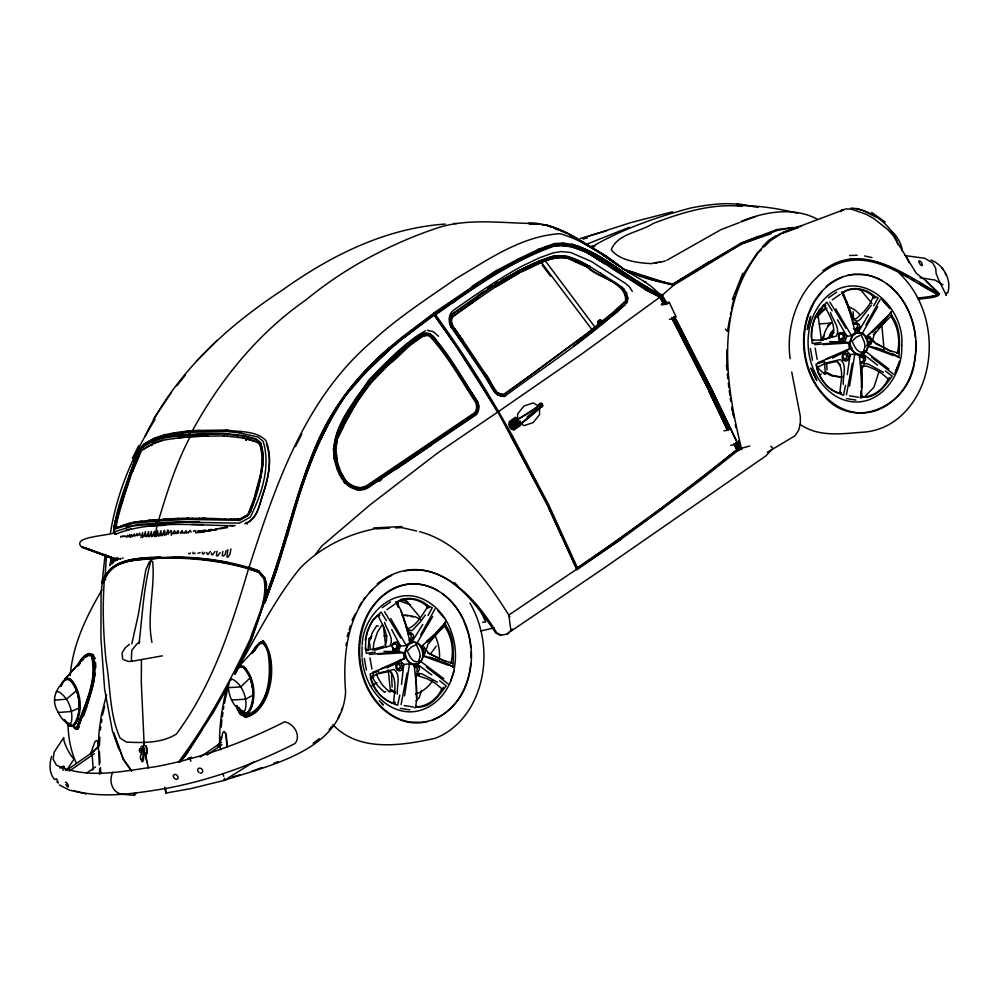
<?xml version="1.0" encoding="UTF-8"?>
<svg xmlns="http://www.w3.org/2000/svg" width="999" height="999" viewBox="0 0 999 999"><rect width="100%" height="100%" fill="white"/><g stroke="black" fill="none" stroke-linecap="round" stroke-linejoin="round"><path stroke-width="1.5" d="M861.975 387.25L862.112 368.706L863.998 364.223L866.033 363.561L868.593 364.21L883.416 372.377M861.413 387.987L861.45 376.286L859.39 354.995L853.895 354.108L850.112 354.657L846.403 350.449L832.666 358.129M867.944 343.931L870.266 342.395L870.266 339.21L867.956 337.55L866.233 337.65M137.35 535.776L136.975 533.454L135.839 535.589M140.135 535.302L139.623 533.066L138.362 535.277M416.433 697.727L416.496 686.026L414.11 664.747L408.491 663.885L403.733 664.497L400.025 660.289L396.678 663.661L395.829 667.832L398.489 670.816L400.462 670.741L401.91 669.58L403.733 664.497L401.511 684.427M423.763 652.235L423.788 649.05L421.441 647.402M56.294 692.157L57.905 691.445C68.157 696.34 74.151 712.324 71.041 722.976L69.53 723.638C62.525 722.102 59.141 714.31 56.206 708.466C52.11 699.025 55.869 689.347 62.962 682.442M141.471 660.052L141.284 682.342L144.181 745.104M861.138 390.534L860.439 398.039L862.924 397.177C876.548 398.389 885.326 385.776 892.144 376.061L885.376 371.004M726.91 369.767L726.897 349.85M362.013 646.528L362.038 657.13M132.055 536.875L131.693 534.54L130.482 537.037M134.703 536.251L134.341 533.916L133.192 536.051M262.188 642.807L262.225 641.683L263.574 641.233L262.075 642.282L263.274 643.194L259.603 643.893L252.784 652.759M228.346 687.674L229.171 681.48L232.055 679.058C242.432 683.791 248.601 700.112 244.867 710.639L243.269 711.288C233.841 708.316 229.108 696.902 228.346 687.674L240.659 686.925L250.474 677.559L245.804 669.068M247.914 514.41C256.381 492.832 266.283 468.081 260.015 444.642L256.056 441.446L244.118 438.299M255.195 494.043L261.189 471.978L262.487 459.228M238.798 665.284L251.498 639.547L264.036 602.971L266.308 585.239L264.71 578.858L259.365 572.252C227.859 561.388 194.243 557.554 160.951 557.991C141.359 560.302 113.936 557.629 104.408 578.995C102.323 606.393 103.222 633.903 106.131 661.201C110.564 686.825 109.303 713.885 120.042 738.036L126.486 742.095C143.282 742.944 161.701 743.231 176.398 734.028C212.725 684.977 231.468 626.56 248.551 568.743L249.001 567.469C275.499 485.352 304.508 398.626 372.59 340.934C398.176 317.345 427.634 298.476 456.093 278.584C488.474 259.49 521.378 236.001 560.139 233.679C582.355 240.185 601.86 253.271 620.279 266.92C635.826 277.922 656.243 284.553 664.735 302.884M98.164 748.626L99.101 731.33L101.423 714.847L106.556 694.717M99.4 745.766L99.863 737.2M220.554 739.997L220.704 737.137M221.241 727.135L221.903 719.867M397.365 694.13C396.566 686.35 401.186 675.137 394.13 669.417L378.696 673.014M252.772 701.286L253.122 695.092M251.848 682.979C253.721 692.744 254.757 704.657 248.102 712.874L245.729 713.91M478.296 409.94L478.646 405.644L477.36 401.823L445.741 353.309L434.79 338.261A9.89 8.379 51.2 0 0 423.139 334.315C385.602 360.252 353.971 395.517 336.413 437.999C330.632 456.593 342.02 498.114 368.344 486.838L423.139 449.637M94.343 673.276L94.768 666.495M95.779 667.807L95.604 662.674M160.789 556.805C139.635 558.279 110.04 557.529 102.21 582.08L105.145 554.233M396.216 665.409L397.477 669.068L399.6 668.843L400.337 666.358L398.976 664.098L396.865 664.323L396.216 665.409L397.877 663.848M843.318 384.328C842.519 376.573 847.602 365.284 840.496 359.578L824.637 363.211M114.123 532.242L114.398 528.608M842.731 355.557L843.968 359.215L846.116 359.003L846.89 356.506L845.541 354.245L843.406 354.47L842.731 355.557L844.417 353.996M78.871 714.048L79.346 707.879M823.551 339.548C823.626 333.254 826.398 326.998 831.38 323.064L819.192 323.926M70.23 675.549C72.64 644.917 86.413 616.008 102.01 589.922M270.13 675.199L270.392 672.19M99.538 774.287L99.588 768.955M405.569 651.111C402.073 661.113 417.507 670.304 422.177 659.065A11.126 8.966 85.9 0 0 418.768 643.793C412.649 639.173 405.494 645.579 405.219 652.047C405.257 657.467 408.204 663.174 413.361 664.51C431.306 665.147 420.591 631.73 407.48 645.704L405.569 651.111L405.756 649.924M850.474 341.383C847.002 351.536 862.424 360.327 867.07 349.338A11.126 8.966 85.9 0 0 863.66 334.066C857.617 329.458 850.299 335.814 850.112 342.307C850.211 347.727 853.059 353.434 858.253 354.782C876.198 355.419 865.484 321.99 852.372 335.976L850.474 341.383L850.649 340.184M846.415 394.855L852.259 363.411M368.019 650.474L368.756 643.306L372.327 632.667L376.698 625.699L378.296 626.036M373.089 650.124L373.838 642.944L377.397 632.305L381.768 625.337L383.104 625.312M439.11 660.289L439.572 655.868A39.498 31.806 85.9 0 0 435.139 635.801M270.142 675.174L270.467 672.102M263.024 462.849C260.414 480.706 256.78 499.488 248.139 515.397L238.674 520.704M400.025 660.289L404.22 659.04L403.484 652.734L394.268 650.199L392.058 646.715L392.295 644.492L395.329 641.982L397.04 642.369L400.437 646.041L405.244 645.716L410.152 642.307M106.531 555.369L104.932 578.696L103.172 579.944L102.173 583.354L101.061 593.156L100.924 638.373L104.658 689.485L112.425 730.993L118.731 748.938M139.048 643.456C142.457 615.159 143.544 586.301 151.423 558.778C184.103 555.681 217.582 559.752 249.3 568.419M626.448 292.682L627.822 297.977L626.61 302.972M409.478 664.023L404.57 695.878M129.82 537.125L129.783 534.577L128.746 536.638M346.066 645.791L346.428 642.719M627.759 297.739L627.247 302.148C589.847 337.662 545.766 365.834 504.408 396.553L497.789 395.154L494.755 392.432L483.279 373.888L451.136 326.661L449.675 323.064L450.025 317.07L452.31 313.911L484.14 291.346M262.3 462.837L262.587 460.414M362.2 645.017C362.787 615.709 392.757 585.489 422.652 598.975C451.073 611.975 461.563 648.813 452.048 677.097M401.074 704.62L407.068 673.164M392.932 702.946L393.643 702.197C394.318 692.432 397.602 678.895 389.885 671.253L377.185 674.038L370.492 677.522C373.052 691.32 384.94 701.186 397.664 705.219L399.787 695.104M416.858 671.428L417.257 668.356L415.172 666.171M854.769 354.27L849.55 386.138M829.719 341.583L848.376 342.332L849.612 349.275C845.753 350.237 841.508 353.596 842.12 357.992L844.779 360.976L846.715 360.901L848.163 359.752L850.112 354.657L847.264 374.637M100.387 729.994L100.812 727.01M101.436 722.527L101.861 719.542M222.315 716.882L222.952 712.412M223.364 709.427L223.788 706.443M839.26 393.107L839.972 392.37C840.471 382.679 844.754 369.006 837.025 361.363L823.601 364.198L816.807 367.694C819.267 378.721 828.096 390.159 839.26 393.107L843.543 395.417L845.491 385.314M851.473 350.287L851.86 347.49M860.863 362.512L863.336 361.576L863.773 358.504L861.725 356.318L859.964 356.581M145.692 536.5L145.479 531.605L143.794 536.276M165.984 535.052L167.77 530.019L168.456 530.556L168.094 534.54M269.33 681.168L269.767 678.196M116.796 557.567L116.708 560.277L117.732 558.166M111.576 562.687L112.275 558.191M111.726 562.799L112.425 558.291M154.583 536.376L154.445 531.281L152.647 536.401M155.207 536.525L156.855 526.011L156.593 521.416L159.852 519.73L163.012 519.405M155.956 536.288L157.817 531.031L158.017 536.013M571.578 243.943C604.807 254.695 630.332 280.569 661.937 294.842L661.725 296.166L665.484 302.759M112.675 557.479L111.751 563.923L113.436 557.829M226.186 550.486L225.037 554.645L223.439 555.968L222.253 555.706L222.802 551.348M93.681 683.079L94.168 680.082M115.21 558.204L114.935 561.063L115.809 559.028M337.475 469.667C324.076 436.938 351.673 406.905 368.619 381.531C380.544 368.169 394.031 356.443 407.255 344.405C414.048 339.872 421.141 330.007 430.269 333.878C449.3 353.634 462.412 378.708 477.547 401.561C479.508 405.719 479.145 410.614 476.585 414.435L368.294 487.624C360.539 492.857 349.85 488.636 344.28 482.18M335.676 448.539L337.437 438.324M335.789 448.663L337.462 438.711L344.942 423.401L357.342 401.248L370.617 383.316L386.438 366.833L410.989 344.505L423.501 335.876L426.098 335.302L429.607 336.114C447.802 355.794 460.926 380.007 475.611 402.422C477.16 405.706 476.873 409.553 474.85 412.562L367.033 485.427C360.302 490.047 351.086 486.251 346.166 480.806M406.905 629.008C416.396 626.123 421.803 615.459 427.16 607.717L427.11 606.568C419.917 599.125 406.268 596.403 397.29 601.922L398.326 607.03M140.896 537.574L142.632 532.567L142.657 537.649M149.588 536.663L151.448 531.431L151.548 536.625M156.256 536.488L157.255 530.631M159.091 536.088L161.001 530.744L161.126 535.839M171.241 535.414L171.653 531.093L170.979 530.556L169.48 532.929M117.045 515.434L119.68 506.006L114.947 523.214L114.573 529.183L133.554 523.226L158.829 520.941M116.221 523.776L125.112 492.207L133.129 469.63M93.344 678.796L93.844 676.036M146.791 536.738L148.626 531.48L148.551 536.65M162.238 535.676L164.311 530.369L165.022 532.305L164.473 535.476M112.075 557.867L110.102 565.634L111.089 557.467M227.909 549.625L226.898 556.855L227.922 557.255L230.007 554.12L230.919 548.938M729.907 317.832L727.434 331.306L725.361 329.096M730.456 314.835L731.006 311.838M731.555 308.841L734.352 296.99M217.882 746.203L221.79 738.161L222.677 732.729L224.176 731.418L226.373 735.202L227.098 746.728L225.537 732.592M102.21 582.08L102.959 578.221L105.332 578.458M93.332 678.483L93.831 675.886M94.668 677.272L95.429 673.338M110.414 533.229C116.833 492.382 133.167 454.158 155.132 419.318M251.785 705.756L252.772 700.811M861.038 397.127L861.937 388.261L860.988 364.772M807.554 328.883L810.813 316.109M383.966 651.373L398.464 651.598L400.437 646.041L391.695 629.57M855.556 332.542L850.636 335.951L846.815 336.201L843.293 332.542L839.759 332.929L838.348 336.875L840.521 340.372L844.854 341.758L846.815 336.201L837.449 319.78M131.818 643.831L138.212 615.172L145.792 569.954L149.375 561.775L151.136 560.614L152.647 561.538C155.295 588.086 146.503 615.546 151.96 642.394M807.192 329.608L808.503 323.339M365.259 640.184L365.859 637.312M227.16 685.863C222.74 704.545 219.181 723.626 219.655 742.894M224.413 703.546L228.184 686.201L213.099 712.724M186.726 533.029L185.939 530.681L184.303 533.154M116.808 520.766L116.209 527.847L117.333 527.547M113.062 560.214L112.437 563.473L113.836 558.478M113.986 558.678L113.636 561.888L114.473 559.865M214.972 551.498L212.637 554.845L211.576 554.52L211.463 552.959M133.978 462.225C137.575 442.107 160.002 436.875 177.285 435.364L202.422 433.578L223.451 433.329L244.056 435.639L256.019 438.936L260.589 442.657C267.894 465.771 256.855 489.398 250.662 511.451M114.947 523.214L115.647 520.192M143.993 745.117L144.618 742.444M415.696 706.892L416.833 698.014L415.796 674.525M257.43 489.91L260.814 475.786M664.56 303.047L660.863 296.241L647.764 289.498M51.623 756.33C49.288 764.135 48.988 772.826 54.508 779.457M217.02 551.148L216.408 555.744L217.607 555.981L220.23 552.597M862.512 366.271L866.77 366.071L873.988 369.031L881.468 373.226L888.111 378.821C884.24 388.599 873.963 396.291 863.411 397.065L861.787 395.766L861.638 392.907M102.485 715.072L104.695 706.368M417.295 675.536L427.322 678.883L435.052 683.066L441.783 688.648C437.887 698.426 427.634 706.118 417.082 706.905L416.009 706.53C429.795 709.465 439.11 695.267 446.253 685.863L439.672 680.794M91.421 687.399L92.595 682.929M90.884 693.618L93.282 684.577M255.357 496.353L252.647 505.794M87.45 701.535L88.761 696.703M88.824 700.599L90.122 695.766M144.605 753.933L145.417 754.07C148.439 753.258 147.028 747.464 145.429 745.966M451.873 318.157L451.486 320.167M401.91 669.58L403.733 664.497M140.684 747.202L141.92 746.128C147.565 747.789 142.42 755.456 142.382 759.028M142.782 746.753L142.969 746.091M118.169 510.776L113.961 526.273L113.549 532.092L133.079 525.924L158.004 523.701M117.782 793.868L134.041 795.329L134.703 792.931M135.939 792.507L135.315 794.692L134.041 795.329M366.171 635.888L367.719 630.469M855.469 331.843L857.904 332.704L859.764 327.035L859.502 324.875L856.455 322.277L853.433 323.926M301.124 486.176L281.681 550.711M301.411 486.288L281.968 550.811M312.188 457.904C293.519 505.144 283.479 555.294 264.523 602.472L276.561 568.893M287.525 535.551C298.988 494.717 311.139 453.583 332.417 416.595M347.153 636.575L348.389 632.454M349.2 629.72L350.424 625.599M122.652 496.828L121.828 499.55L131.831 469.055L141.134 448.239L149.725 443.019L162.088 438.349L177.273 436.026L202.647 434.215L223.601 433.966L244.231 436.288L256.094 439.56L260.527 443.169L262.287 449.25L263.299 459.702M87.225 702.06L89.835 693.368M454.145 670.978L450.474 681.318M89.348 655.569L88.337 654.645L88.636 653.646L89.535 653.87L89.036 653.483L88.474 655.169L89.173 655.731M899.362 361.226L895.691 371.566M117.083 519.58L118.057 516.396M123.913 492.994L126.161 485.689M422.764 624.487L411.513 642.544L413.524 636.863L413.249 634.702L410.152 632.105L408.404 632.404M808.878 322.14L810.351 317.307M281.243 552.097L251.411 639.597L235.839 671.028M281.531 552.197L264.223 602.409L266.658 584.465L264.86 577.622L258.853 570.941C231.643 561.013 202.46 557.38 173.601 556.818C152.61 559.065 125 554.358 108.879 570.779M287.462 535.476L277.01 569.043L264.922 602.609L263.936 602.31M829.058 337.625L830.019 334.578A12.9 10.39 85.9 0 1 833.678 329.92M421.478 690.534L419.193 697.689L416.046 700.886M879.008 371.528L873.975 387.25L864.547 396.84M127.872 480.244L131.256 470.117M860.114 333.191L857.904 332.704L859.764 327.035M127.048 482.754L127.472 481.493M646.39 289.061L660.789 296.478L662.599 295.529L661.775 294.905L660.801 296.478C626.66 281.905 599.899 249.85 562.175 244.743M661.937 294.842L660.801 296.478M126.773 537.275L127.797 535.214L127.997 536.088M87.812 703.82L88.486 701.798M83.754 712.599L81.681 717.819L86.788 703.508M84.765 712.974L87.388 705.132M118.619 509.415L122.278 498.513M121.628 503.546L129.595 479.295M73.751 726.96L75.362 728.983L77.56 729.382C85.452 706.168 100.262 678.483 92.57 654.333L89.036 653.483M79.296 726.797L77.56 729.382M411.513 642.544L413.524 636.863M131.706 468.831L133.441 463.948M250.349 510.102L251.498 506.905M90.634 753.721L98.164 746.952L90.634 753.721L94.905 741.845L96.441 740.509L97.852 741.608L98.302 744.53L99.288 764.922M264.922 602.609L263.474 602.06C284.191 550.274 294.518 494.955 316.808 443.768C334.852 401.273 365.634 365.884 401.685 337.575M264.847 602.572L276.948 568.993M540.721 403.846L542.445 404.333L541.246 406.805L539.947 405.045L540.809 403.821M173.077 532.954L174.575 530.581L175.312 532.654M176.386 532.991L178.009 530.531L178.871 532.517M83.641 716.008L84.391 713.985M947.651 293.107C952.122 280.307 943.518 264.66 930.956 260.027M301.573 484.677L311.039 459.428M301.86 484.79L311.326 459.552M302.21 484.665L311.688 459.39M302.622 484.777C313.386 452.897 327.597 422.202 346.466 394.293M517.47 425.012L517.207 425.699L520.504 421.128L514.86 421.366L515.546 421.466M821.166 374.101L820.129 374.662L817.881 372.59M848.163 359.752L850.112 354.657M180.382 533.004L182.018 530.531L182.867 532.517M732.379 299.388L742.756 273.339M735.501 294.118L743.506 274.001L757.23 252.859L769.555 240.509L780.231 233.691L846.128 208.853L851.91 209.253L866.408 214.41L874.15 218.818L888.024 229.782L893.193 235.614L916.308 273.326L926.26 281.069L938.223 292.769L926.26 281.069M135.477 458.728C127.11 481.755 117.095 505.232 113.961 529.57M385.552 691.695L384.39 692.282L378.259 686.388A43.869 35.327 85.9 0 1 372.49 677.085M234.665 673.925L238.599 666.832L255.644 648.326M234.865 673.488L236.488 669.467M235.002 674.25L238.511 667.969L241.146 666.758M235.901 672.727L236.925 670.179M250.25 709.565L251.923 705.631M856.967 327.098L854.894 330.032M451.623 678.508C445.304 698.139 425.724 714.984 404.22 711.363A60.002 48.314 85.9 0 1 390.01 706.293C373.339 696.478 363.886 677.497 362.113 658.653M77.497 665.796C79.695 660.626 83.004 655.456 88.636 653.646M311.563 458.029L317.108 444.48M311.85 458.154L317.382 444.63M312.212 457.979L317.744 444.343L332.043 416.496M102.897 583.391L104.683 579.058L105.844 579.395M79.246 723.963L80.22 721.653M79.296 723.85L80.707 720.504M338.024 718.343L339.685 714.41M341.346 710.476L342.457 707.841M139.286 455.119L132.218 472.09L141.633 450.262L151.623 444.58M368.256 629.208L372.465 620.466L381.019 612.062L386.463 620.616M519.705 425.124L513.561 428.908L511.001 426.511L510.289 422.889L515.996 418.294L518.069 419.28L540.809 404.583L531.93 411.176L512.974 422.215M510.289 422.889L510.639 422.077M136.014 457.392C138.037 446.553 147.228 441.608 156.281 437.55C178.696 429.383 203.272 430.594 226.773 430.045C239.673 432.267 255.906 430.307 265.846 440.459C274.213 461.401 266.558 483.903 259.79 504.133C257.667 512.262 253.371 521.103 244.743 523.776M154.833 519.992L157.692 519.88L156.081 523.176L138.362 524.562L126.199 526.91M342.719 427.759L344.867 422.902M894.879 373.077L897.152 367.919M60.764 685.976L62.712 681.593M61.101 686.313L62.775 682.567L65.235 679.969M76.086 722.177L77.91 718.331M869.192 342.083L867.194 344.418M188.174 532.979L190.135 530.282L191.084 532.205M598.314 320.854L598.201 324.375L598.314 320.854L600.574 319.992L602.385 321.029M427.809 653.134L443.106 660.314L451.011 662.674C454.12 650.674 451.81 636.288 444.48 626.223L434.977 635.152M204.87 552.322L203.284 554.108L202.372 553.721L202.298 552.147M872.939 341.608L889.522 350.474L897.339 352.834C900.474 340.846 898.163 326.436 890.808 316.383L878.571 328.584M151.798 445.679L153.746 441.521M210.314 551.436L208.054 554.445L207.005 554.133L206.93 552.547M476.473 413.761L478.384 409.852M819.317 313.611L823.638 304.707M223.938 435.901L190.322 436.476C176.336 462.787 167.295 491.358 158.729 519.792L156.606 521.416L156.106 523.176L176.536 521.853L199.613 521.69M337.375 438.424L342.857 427.485M132.355 458.229L138.774 445.566M295.454 446.628L301.873 433.966M446.004 621.378L441.908 627.31L427.247 642.232M317.794 443.156L331.418 416.633L345.467 394.33L364.71 372.627M318.069 443.306L327.585 424.75M102.173 583.354L104.408 578.995L105.307 579.707L104.408 578.995M77.822 666.121C79.932 661.263 83.029 656.355 88.337 654.645M78.834 664.572L81.231 659.939M79.096 665.047L80.245 662.824M428.009 615.559L432.28 607.642L428.671 606.243C420.854 598.726 406.568 595.329 397.29 601.922M873.713 305.769L878.171 297.839L874.724 296.416C867.082 288.936 852.684 285.452 843.618 292.083C852.597 286.576 866.258 289.273 873.438 296.728L869.242 304.82L863.748 311.838L856.056 318.843L852.322 318.256M352.06 620.117L355.494 613.686M358.941 607.242L361.688 602.097M357.342 400.686L349.263 414.86M354.245 406.443L362.937 393.281M891.345 311.613L887.012 317.557L872.439 332.48M344.83 423.027L349.288 414.847M145.105 436.301C174.388 374.4 225.974 327.035 282.467 290.047C330.507 255.707 385.452 228.147 445.217 224.076M239.498 665.346C258.616 632.267 275.861 597.739 300.2 568.069C320.08 547.789 346.266 534.665 373.963 528.983M432.717 616.495L416.745 643.531L415.834 643.194M385.227 645.167C389.622 635.589 382.38 624.612 378.246 616.096L377.347 615.746M395.517 649.313L396.978 646.778L396.029 643.831L393.618 643.418L392.182 645.953L393.131 648.9L395.517 649.313L392.969 649.425M542.619 405.344L540.684 407.505L539.772 407.055M877.709 306.755L862.025 333.778M842.07 339.46L843.543 336.925L842.557 333.991L840.122 333.566L838.661 336.101L839.635 339.061L842.07 339.46L840.122 339.535M865.883 325.037L880.344 299.163M250.936 510.564L248.152 515.184L239.023 520.329L186.751 519.43L155.669 521.166M857.904 332.704L868.506 314.685M397.302 669.48L398.039 668.244M420.691 634.79L435.002 608.928M814.46 318.231L816.757 314.385L817.969 314.335L821.49 340.422M829.669 336.488L834.103 332.192M845.166 358.354L843.231 360.152M66.608 770.329L73.988 759.29A13.824 2.96 61.6 0 1 66.508 747.377A13.824 2.96 61.6 0 1 63.786 737.512L54.108 752.222L53.172 759.178L56.356 765.084C87.013 779.869 122.877 771.028 155.132 766.782C200.349 758.453 243.781 742.519 284.727 721.79A13.824 10.864 45.3 0 1 296.054 731.043A13.824 10.864 45.3 0 1 294.93 743.568C253.983 764.297 210.552 780.219 165.335 788.561C135.327 793.343 103.996 798.738 74.063 790.846M937.324 293.656L936.513 294.955L932.317 296.216L917.557 298.152M251.348 653.483C254.408 648.738 257.342 642.856 263.112 641.096M251.586 653.446L255.881 646.778M332.505 415.484C365.197 359.815 420.979 323.451 472.714 287.312M332.055 416.595L346.104 394.168M201.96 729.857L186.501 754.02L179.857 762.125M253.933 651.36L255.582 648.776M153.371 419.28L171.066 393.044M757.342 254.171C714.922 310.364 725.749 385.839 741.77 449.625M213.536 712.075L185.589 755.331L180.794 761.176M841.957 338.199L839.772 340.284L838.436 339.935M141.296 753.458L140.272 757.105L140.747 759.14M512.45 628.97L507.754 634.015L500.312 635.314L495.704 632.941C475.324 602.709 446.828 562.974 404.907 570.953M818.006 366.208L816.807 367.694M141.796 446.915L143.719 444.093L156.281 437.55M249.238 512.35L249.975 511.301M821.403 339.073L823.888 335.564M452.31 313.911L450.025 317.07M372.015 676.023L370.492 677.522M871.403 305.145L860.514 319.081L858.378 320.779L856.28 321.066L854.47 320.179L853.021 317.907L846.603 301.273M451.823 318.356L453.359 316.121M368.619 381.531L355.12 399.687M362.649 393.718L370.691 382.679M315.509 554.482L321.666 546.128L369.955 504.932L437.799 452.847L497.602 412.15L477.959 379.458L456.718 346.865L433.878 314.398L472.677 287.475M430.144 654.407L436.226 646.191M453.184 316.483L478.271 298.189M105.857 577.447C113.386 559.777 135.727 560.202 152.048 558.441L151.623 557.467M425.449 614.959L420.067 622.215L412.025 630.619L408.104 630.019L404.258 621.016M164.748 787.137L165.896 793.056L165.871 789.31M416.283 675.749L417.619 674.063L419.68 673.401L422.29 674.05L437.475 682.192M176.835 385.814L185.477 374.962M734.477 443.856L737.15 449.438L736.638 450.087C684.952 491.57 631.743 531.193 576.91 568.419L548.251 506.855L576.835 569.617M247.914 712.312C256.293 699.312 254.008 678.533 243.182 667.519L240.771 666.982M238.486 707.255L240.796 710.714L243.244 712.749L245.654 713.286L248.351 712.025L250.374 709.502M178.297 762.324C206.905 724.15 229.907 682.005 250.299 638.91C256.194 619.605 268.444 599.25 263.786 578.433L258.454 572.227L248.551 568.743L248.926 569.48M822.252 291.121L814.51 301.686L808.753 314.073A71.853 57.855 85.9 0 0 804.395 334.902C802.334 362.162 813.636 391.933 837.849 406.318A71.853 57.855 85.9 0 0 854.794 412.362C880.494 416.67 903.87 396.566 911.425 373.102A71.853 57.855 85.9 0 0 915.783 352.285C917.869 324.925 906.443 294.992 882.042 280.707A69.967 56.344 85.9 0 0 865.034 274.638L853.308 274.313L847.502 275.299M737.15 449.438C685.464 490.921 632.267 530.531 577.434 567.769L576.91 568.419L577.984 568.943L620.791 539.373L661.638 509.453M329.121 729.645L331.905 726.31M861.263 362.687L862.362 361.363M873.338 334.74L875.961 331.656M885.451 321.054L874.225 334.578L872.726 339.66L875.861 343.731L890.858 351.361M439.835 628.933L444.393 623.626M363.361 599.675L365.347 597.402M369.305 592.869L372.265 589.472M439.498 630.856L427.922 644.405L426.336 649.5L427.335 651.773L429.57 653.571L444.917 661.163M885.539 319.143L890.883 312.225L891.82 315.721C900.836 327.572 899.812 343.231 898.9 357.043L891.645 353.321M62.487 682.105L81.406 660.589M73.651 724.824C82.667 712.125 80.42 691.071 69.668 679.969L67.195 679.332L64.848 680.207M74.013 724.537L76.224 722.115M346.478 394.48L367.732 370.304L390.334 348.738M84.828 656.78L64.935 679.07L67.482 678.121L70.167 678.808C81.443 690.297 83.791 712.275 74.313 725.436L71.766 726.385L68.744 725.636L63.774 719.73M441.67 626.598L434.877 634.215L421.366 646.478M886.65 316.858L865.521 337.724M81.581 661.251L83.654 658.953M429.108 641.533L431.918 638.448M840.284 211.676L841.895 209.965M253.671 713.461C270.704 697.14 277.622 660.451 262.575 641.271M254.121 713.199C259.952 708.079 264.086 701.348 266.633 694.043C262.887 703.895 256.468 715.409 244.892 716.683L240.185 713.798L237.35 708.853M515.596 427.048C525.724 422.827 558.016 391.133 532.442 414.348M370.604 382.842L376.161 376.96M376.123 377.085L386.551 366.158M661.375 304.133L663.798 302.46L669.293 302.397L666.733 304.183L661.4 304.895M669.293 302.397L676.086 316.895L673.526 318.669L669.43 319.293M409.328 639.572L411.351 637.487L410.951 634.365L408.541 633.316M727.359 429.433C726.773 431.393 731.768 427.072 727.359 429.433L729.058 429.308M734.153 443.931L733.703 444.393L735.988 443.181M141.633 450.262L150.624 444.942M121.903 536.376L122.365 535.901L122.502 536.838M196.466 361.151L217.033 340.434M396.678 663.661L398.351 661.975M842.919 353.833L846.403 350.449M762.474 246.616L768.643 240.434L775.761 235.889M758.154 252.934L761.226 249.85M764.31 246.753L770.466 240.584L781.143 233.766M123.539 536.263L124.001 535.814L124.151 536.713M125.287 536.338L125.787 535.851L125.974 536.738M119.156 558.853L118.669 559.328L118.469 558.441M121.004 558.853L120.517 559.328L120.33 558.441M389.548 347.652C354.757 377.098 327.397 414.573 311.463 457.367C292.757 504.67 282.63 554.87 263.674 602.122L263.474 602.06M374.263 363.149L389.335 348.763M370.604 367.22L389.972 348.726L402.06 338.711M367.732 370.517L390.309 348.951L402.422 338.698L434.74 314.086M516.52 418.793L510.901 423.114C512.999 435.414 524.85 418.019 530.094 416.246M398.601 669.33L400.237 667.769M409.465 345.467C415.784 341.758 421.978 332.205 430.257 335.539C448.651 355.232 461.763 379.657 476.56 402.185C478.209 405.669 477.909 409.777 475.749 412.987L367.819 485.926L360.427 488.249M845.092 359.478L846.777 357.917M398.151 355.769L386.463 366.321M390.134 363.112C403.121 354.957 413.536 333.766 430.544 335.339C449.013 355.045 462.125 379.533 476.948 402.098C478.633 405.656 478.321 409.84 476.136 413.124L368.156 486.088L364.41 487.899L360.676 488.424L357.417 487.674M123.214 558.079L122.353 558.041M864.472 351.598L865.109 351.024L888.835 368.968M811.325 338.124C810.476 324.363 816.795 311.101 826.91 302.26L832.167 310.826M661.975 295.454L673.713 285.165L741.882 243.843L777.21 230.469L792.107 227.697L797.939 227.56M874.088 330.257L878.708 326.223M218.144 744.779L219.817 744.53L220.492 749.662M617.457 311.451L573.488 346.278M612.574 315.709L625.287 304.707M858.94 329.121L855.481 330.806M426.698 641.333L432.954 636.013M382.28 607.667L390.547 601.935M828.371 297.839L836.638 292.108M74.725 685.302L76.96 690.284L66.309 699.2L54.57 700.162M391.521 346.953L401.398 338.761M537.537 409.003L527.147 416.795M158.317 520.991L159.852 519.73M412.624 638.948L409.078 640.659M207.667 530.781L208.941 529.745L209.89 530.119M156.131 521.141L157.692 519.88M193.394 531.443L194.605 530.469L195.504 530.856L195.579 532.38M198.014 531.605L200.15 531.006L200.225 532.517M190.522 552.984L189.373 553.908L188.611 553.421M195.192 553.121L193.057 553.721L192.982 552.21M200.1 552.634L197.964 553.246M202.959 531.106L205.157 530.457M129.433 644.392L125.537 647.514L122.84 651.485L122.103 653.159L122.577 658.441M369.131 642.994L368.968 638.548L371.953 636.163M397.29 670.317L398.489 669.355M845.479 359.478L842.644 360.489M701.086 479.67L740.484 448.514L749.737 445.991M826.285 286.488C836.75 276.948 851.448 272.864 865.384 274.812A71.853 57.855 85.9 0 1 882.329 280.869M139.897 641.758L136.626 644.28L131.831 650.262L131.331 659.652L132.08 661.251L162.35 655.856M387.05 609.59L395.005 604.07M832.279 299.825L840.221 294.318M401.448 337.6L434.028 312.937M402.547 337.874L417.545 326.448M419.855 324.7L470.716 288.424M401.598 338.998L434.365 314.086M402.397 338.936C450.012 303.259 497.864 265.072 554.682 245.167M661.55 509.478L701.186 479.645M313.174 743.231L319.305 738.661M868.168 335.115L870.629 333.291M739.472 449.762L740.421 449.213L711.763 389.323L674.462 316.646M487.774 288.699L492.619 285.165M247.09 522.789C259.64 516.008 259.94 499.912 264.922 488.174C268.868 473.976 271.853 458.454 266.421 444.23M246.141 439.747L248.614 437.987M245.829 440.322L248.301 438.561M517.981 419.455L515.197 417.445L509.265 421.628L508.853 424.8L509.69 427.122L511.138 429.021L513.811 429.995L520.254 425.512L519.967 424.163M515.896 417.507L509.64 422.702L510.539 426.835L511.95 428.671L514.46 429.607M517.357 418.856C506.993 420.729 513.424 433.866 520.079 423.863L519.892 422.964M540.534 403.471C537.574 404.62 541.97 409.665 542.844 405.507L541.645 403.321L539.847 403.546L538.736 404.645L539.21 406.268M498.851 413.386L456.381 346.616L433.941 314.685L435.601 314.847C472.752 288.599 510.239 261.651 553.508 246.366C582.13 241.77 604.108 265.509 627.26 277.972M453.821 315.622L495.554 286.825L519.168 272.852M433.791 312.949L496.79 270.467M433.941 314.685L497.415 271.678L539.21 250.537M395.517 469.617L430.719 445.504M665.933 304.058L667.919 302.685M63.824 766.308L59.89 767.756L63.824 766.308L65.734 770.391M66.221 770.504L93.794 751.398M69.218 771.078L94.281 753.708M86.726 773.014L95.492 766.932M189.673 758.528L191.546 757.217L187.612 758.666L189.673 758.528L190.946 761.25M200.225 757.067L221.516 742.307M206.968 755.044L222.003 744.617M592.532 248.264L595.092 245.729L591.82 245.941M470.067 418.181L476.585 413.611M620.879 539.36L508.828 615.059L510.976 631.168L603.633 568.331L765.958 455.844L772.964 448.339L770.841 446.228M435.601 314.847C458.129 346.041 479.195 378.259 498.526 411.526L581.643 354.083L660.002 297.09L663.848 303.509M453.159 302.647L454.645 301.636M430.756 444.73L470.217 418.007M141.134 759.677L142.145 761.663L143.319 760.751L143.868 756.118L146.741 753.296L145.33 753.146M395.616 663.224L397.814 661.763M395.704 468.668L368.494 486.663C342.32 497.839 331.106 456.506 336.825 438.062C354.383 395.629 385.964 360.389 423.476 334.465A9.715 8.229 51.2 0 1 434.927 338.349M379.133 481.293L381.73 479.57M476.86 296.641C500.387 281.181 524.338 265.447 551.298 256.693C569.405 252.01 585.988 264.535 600.749 273.364M422.989 449.812L430.906 444.555M890.808 316.383L891.82 315.721L890.796 315.746M472.14 286.313L496.553 270.492L517.719 259.353M472.003 287.537L496.341 271.765L517.957 260.439M472.177 287.787L497.077 271.528M371.815 685.876L376.948 682.654M165.896 793.056L190.559 788.686L224.375 780.344L254.433 761.563M708.678 261.963L672.24 284.653L654.407 280.532M236.438 519.08L239.847 519.055L247.939 514.398M687.462 275.324L673.114 284.103L659.552 281.106L643.581 276.124M377.222 583.803C426.173 545.829 471.99 591.283 496.665 632.779L501.261 635.152M391.695 575.399C349.687 596.927 341.945 649.063 345.617 691.708C342.195 750.661 269.593 765.109 224.375 780.344M423.326 654.745L424.9 653.796L425.711 649.7L423.576 646.39L421.815 646.228M452.297 301.923L496.416 272.34L537.474 251.598L552.872 245.866L561.126 245.292L570.392 246.191L586.825 252.372L604.557 263.674L587.312 252.66M495.429 287.1L521.89 271.378C536.5 265.259 551.648 254.433 568.306 258.217L587.887 267.058C598.126 277.759 627.684 282.18 626.111 301.011L613.074 313.037L587.25 333.791L504.045 394.692C493.081 394.817 491.508 380.357 485.414 373.976L484.615 372.752M535.801 262.587L520.491 269.805L494.268 285.202M591.071 247.315C621.977 229.096 656.393 217.145 690.983 207.929C706.355 205.02 722.177 202.51 737.849 204.271M822.789 270.804C861.925 240.322 904.532 274.7 939.597 293.793L938.76 295.117L928.383 297.24M708.303 262.55L740.783 244.218L771.166 233.616M151.286 444.58L162.812 440.259M599.462 320.092L600.574 319.992M767.269 452.385L795.042 435.776L798.813 429.97L800.349 423.239L800.311 416.346L791.72 371.978M520.491 269.805L501.585 280.12M866.245 337.387L869.829 336.563L872.015 339.872L871.14 343.968L867.569 344.767M495.129 283.579L497.714 282.193M394.268 650.199L395.766 650.636L398.226 648.176L398.189 643.831M253.259 695.029L245.442 699.2L231.706 700.037M496.515 272.015L517.907 260.602M392.719 650.174L393.893 649.55M444.48 626.223L445.766 625.536L444.992 622.027M386.913 667.931L394.518 663.96M664.722 302.922L660.976 296.341L661.55 296.004L647.102 288.511M840.521 340.372L842.095 340.796L844.63 338.336L844.505 333.991L843.293 332.542M84.803 655.956L88.262 654.208M85.902 656.231L89.111 654.607M84.865 657.592L87.487 656.268M823.676 305.906L825.848 305.607L824.45 305.232C813.311 314.023 810.326 330.107 812.237 343.544L820.991 342.307M120.205 526.585L122.552 525.674M236.95 705.644L237.437 709.39L240.309 714.41L245.929 717.12M404.495 658.391L380.681 668.88M517.47 259.378L538.698 249.275M517.182 260.689L538.873 250.387M517.345 260.964L538.811 250.549M425.437 330.806C403.796 343.219 386.488 362.063 369.118 379.732C353.271 403.696 328.946 429.707 334.715 460.651L333.354 448.301M849.774 348.626L825.674 359.141M728.708 428.971L710.039 389.985L674.487 320.005L728.658 429.395L709.889 390.122L674.3 320.142L675.961 319.28L711.563 389.323L740.421 449.213M520.279 425.562L519.542 424.363M397.789 662.662L372.527 672.315M432.904 719.917C453.733 711.825 466.683 690.621 470.054 669.23A71.029 57.205 85.9 0 0 470.779 663.486M521.503 271.778L521.778 271.653C536.338 265.547 551.46 254.733 568.069 258.529L587.287 267.22C597.939 278.097 626.56 281.905 625.611 300.861L612.824 312.65L586.8 333.566L529.47 376.011L503.658 394.43L498.401 393.256M842.981 352.909L817.869 362.55M585.801 244.555L629.308 227.285M842.269 277.247C797.564 295.642 792.494 360.726 822.577 394.305C853.633 433.828 911.675 404.745 914.747 359.503A71.029 57.205 85.9 0 0 915.471 353.771M122.989 525.486L120.392 526.485M238.599 666.832L241.046 665.771L243.656 666.345C255.007 677.747 257.405 699.437 248.576 712.924L246.141 713.985L243.182 713.348L238.237 707.629M238.324 667.394L240.697 666.37L243.244 666.932L246.141 669.417M243.481 712.487L246.004 713.049L248.276 712.025M666.92 260.227L721.028 229.62L739.235 222.615M122.64 525.499L123.988 525.062M117.857 527.322L116.234 527.834M259.328 642.894L262.225 641.683M260.789 642.969L262.899 642.082M260.19 643.431L263.074 642.232L265.722 645.242M378.246 616.096L379.87 615.421L378.396 615.047C367.27 623.738 363.911 639.947 366.358 653.346L375.299 652.097M114.623 534.165L116.833 533.641M115.896 534.028C152.984 519.88 194.355 525.474 233.229 525.674L230.057 525.586M540.372 262.675L541.271 262.325L592.157 329.845L591.258 330.194M776.448 229.708L740.709 243.257L672.24 284.653L673.713 285.165L655.332 280.619L626.448 270.954M740.759 243.369L758.628 236.388M552.31 245.517L538.236 250.911L554.807 244.88M383.753 646.266L372.764 649.362L366.246 649.949L364.997 647.951M824.425 361.513L815.933 364.185C818.593 376.848 826.935 390.447 840.246 393.643L841.42 392.719L839.972 392.37M859.252 357.242L861.725 356.318M740.596 222.115L755.556 216.546M64.66 679.632L67.133 678.708L69.755 679.395L72.665 681.98M65.097 680.019L67.57 679.095L70.042 679.745M74.088 724.537L71.304 725.699L68.831 725.049L64.036 719.355M71.366 726.31L73.839 725.386L76.011 722.926L77.735 719.055L79.495 707.816L71.216 711.463L58.117 712.524M378.733 671.303L370.055 673.988C372.202 686.8 380.969 700.324 394.193 703.471L395.442 702.522L393.643 702.197M741.445 221.229C764.735 211.776 793.793 206.668 816.995 219.018M414.548 707.841L416.87 706.992L416.371 705.794M251.948 771.203L262.125 767.507M273.763 763.273L278.122 761.688M538.436 249.3L554.445 243.569M538.086 250.649C560.476 237.1 586.613 247.69 605.531 262.113M538.361 261.376L553.434 256.356M783.541 232.105L796.191 227.547M782.554 233.267L797.976 227.71M154.458 438.811L163.287 435.726L190.497 432.292L224.887 431.343L239.211 432.779L241.196 431.506L239.211 432.779L257.954 437.038L263.112 441.271C270.979 466.558 261.576 494.405 250.299 517.145L239.385 523.139L185.352 522.215L154.82 523.926M153.596 443.281L162.462 440.272L174.138 438.536M123.639 525.062L127.672 523.763M588.811 236.139L631.231 222.465L672.552 211.8M483.803 373.876L483.803 373.876C490.334 381.044 492.42 396.803 504.62 396.303M415.746 673.513L417.47 672.964L419.418 669.243L418.931 667.132L416.071 663.773M120.554 526.573L118.506 527.085M119.48 526.885L117.52 527.335M859.914 355.632L863.685 355.694L865.671 359.415L863.76 363.124L860.439 363.049M580.269 238.449L606.48 230.831M583.129 239.111L587.437 237.862M232.53 776.985L240.022 774.799M814.684 344.692L841.071 342.245M659.914 262.437L665.509 260.839M127.522 523.713L128.621 523.488M369.343 654.457L395.879 651.997M135.227 521.977L130.02 523.239M127.335 529.72L126.061 530.069L131.369 528.721M673.813 317.42L675.012 317.332L672.414 318.394M515.996 418.294L515.896 418.319A8.666 7.005 75 0 1 517.282 419.642M537.974 223.489C505.819 223.689 472.315 217.957 440.871 226.848A618.881 498.376 85.9 0 0 370.841 256.668A527.147 424.5 85.9 0 0 305.831 299.987C257.742 333.504 220.167 379.87 192.233 431.068L189.872 432.604L189.111 434.315L189.685 436.925L202.797 436.163M661.775 294.905L662.599 295.529M873.438 296.728L874.724 296.416L875.062 297.914L873.488 297.877M480.894 630.993L494.318 627.772M114.935 531.78C116.483 535.851 68.569 535.576 82.13 547.477L116.746 559.927M136.588 559.465L139.373 558.803M843.431 293.182L844.055 291.633L841.495 292.145L845.254 300.137M227.535 526.685L214.735 529.47M133.042 522.502L136.101 521.84M427.11 606.568L428.671 606.243L429.071 607.729L427.16 607.717M114.61 534.278L115.434 534.103M245.279 717.457C272.527 711.163 278.746 659.977 263.574 641.233M374.6 650.212L389.935 645.928C394.405 638.186 386.613 629.645 384.515 622.277M820.554 340.397L836.288 336.089C840.833 328.321 832.567 319.842 830.456 312.462M652.697 263.112L660.177 261.813M654.994 263.286L657.454 262.862M373.451 677.085L370.641 677.572L373.476 677.359L373.139 674.275M427.697 721.365L421.915 722.364L410.214 722.077A71.853 57.855 85.9 0 1 393.269 716.021C369.068 701.648 357.754 671.865 359.815 644.605A71.853 57.855 85.9 0 1 364.173 623.788C371.74 600.312 395.092 580.232 420.816 584.527A71.853 57.855 85.9 0 1 437.762 590.571M217.058 529.358L200.549 532.117L217.307 529.395M224.563 528.096L227.56 527.597M195.804 532.904L216.958 529.37M219.98 528.858L223.002 528.359M140.934 521.191L141.596 521.128M172.914 433.516L175.774 433.079M181.506 432.192L190.047 430.994M173.801 438.536L184.79 437.137M861.575 361.85L863.336 361.576M128.284 523.488L130.357 523.226M776.398 229.595L790.621 227.847M135.764 521.853L150.986 520.204M208.891 529.782L211.938 529.408M205.844 530.169L197.303 531.193M187.55 436.813L190.322 436.476M146.741 753.296L142.632 754.382L141.446 753.77M162.625 519.455L164.36 519.268M823.089 344.618L848.763 342.969M378.097 654.357L403.484 652.734M918.031 298.514L921.09 298.202M918.218 299.313L933.041 297.377L937.262 296.116L938.086 294.805C906.605 278.621 872.539 248.464 835.226 264.772C801.073 280.831 785.052 322.764 790.159 358.728M180.931 532.991L188.436 532.242M652.247 263.649C638.586 263.049 620.142 260.989 611.288 249.887C617.107 233.541 640.084 232.292 653.184 223.451C681.43 212.712 711.563 203.209 742.157 206.306M812.574 340.11L813.423 340.647L811.762 339.485L812.574 340.11C841.47 341.096 835.589 325.312 824.562 306.256M163.973 519.305L165.347 519.18M165.747 525.162L148.689 526.373M177.472 436.001L189.335 434.965L190.484 432.292L189.335 434.965M157.58 519.892L158.829 519.78M177.785 437.949L189.685 436.925M172.165 533.766L178.047 533.254M148.501 520.392L152.984 520.067M158.641 519.792L159.977 519.717M159.091 534.802L162.762 534.515M164.972 519.218L167.607 519.005M830.731 333.229L832.329 333.117M726.323 428.384L730.581 428.409L728.021 430.182L723.925 430.806M730.719 445.304L734.814 444.68L737.374 442.907L736.812 442.607M482.667 622.177L485.739 621.965L481.293 612.474M368.968 638.548L371.341 638.373M554.195 243.594L562.961 243.032M554.433 244.892L563.136 244.368M553.846 245.267L562.986 244.643L571.578 245.504M132.08 661.251L128.384 661.475L123.039 659.427M167.22 519.043L178.821 518.469M232.168 525.749L235.177 525.574M868.543 342.482L870.266 342.395M143.431 535.751L147.665 535.526M152.635 520.079L153.921 520.029M151.686 535.277L152.972 535.214M373.776 527.922L401.835 526.548M375.512 528.908L389.435 528.221M395.629 527.922L401.81 527.609L416.645 530.993M202.41 436.213L208.229 436.088M169.618 518.906L179.321 518.456M383.978 636.013L387.063 635.876M416.408 675.074L419.48 674.937M796.653 226.686L801.161 226.498M441.783 688.648L443.419 688.586L443.269 687.137M842.557 333.991L838.173 333.654M849.662 255.519L857.154 255.257M182.305 518.394L187.288 518.181M178.933 518.506L182.692 518.344M153.571 520.029L155.17 519.98M844.217 352.659L847.377 353.671L848.763 357.804M888.111 378.821L889.472 378.771L889.247 377.335M199.188 518.331L202.697 518.194M397.889 662.487L400.961 663.511L402.447 667.644M849.737 259.303L852.659 259.24M192.869 430.631L200.312 430.494M230.931 519.105L234.453 519.018M248.551 568.743L259.365 572.252M790.559 227.722L796.852 227.747M186.913 518.231L188.636 518.169M444.817 625.549L445.766 625.536C454.745 637.462 453.409 653.046 453.009 666.845L445.941 663.111M408.504 634.39L410.951 634.365M231.306 519.068L224.251 519.118M530.057 224.163L535.077 224.3M530.669 224.113L537.25 224.288M739.272 449.85L738.536 449.987L736.026 444.28M737.1 205.532C757.492 205.307 777.884 208.329 797.639 213.287M792.082 228.197L795.117 228.197M239.86 519.043L234.078 519.055M192.145 518.306L199.575 518.281M190.734 524.5L203.409 524.562M453.758 223.476L456.78 223.489M513.461 428.933L514.26 428.933M853.183 323.439L857.442 324.513L857.879 327.635L855.893 329.72L853.471 328.683M202.31 518.244L204.633 518.219M188.249 518.206L192.308 518.269M528.271 223.489C557.742 221.903 581.48 242.183 605.744 255.682L624.325 269.318M542.707 225.212L543.606 225.299M204.258 518.269L205.12 518.231M528.971 223.439L539.647 223.801M204.733 518.281L214.847 518.581M173.701 557.017L205.22 558.891L227.347 562.35M214.46 518.618L217.882 518.718M855.943 400.062L846.39 398.576M409.852 709.877L400.299 708.403M218.781 518.831L225.237 519.105M217.495 518.768L219.168 518.793M850.961 208.079C870.154 209.266 889.535 223.189 896.852 240.896M223.501 435.939L227.385 436.213M905.156 255.594L924.799 258.291L932.716 262.962L935.676 268.182L936.15 273.551L938.66 279.92L946.353 295.329L946.115 292.645M919.992 277.722L935.002 280.07L942.919 284.74M865.908 337.212L868.543 338.411M858.628 397.252L849.45 395.829M413.411 707.005L404.22 705.581M562.724 243.069C595.379 246.503 619.717 272.477 647.627 287.475M562.774 244.38L571.765 245.23M226.998 436.251L237.924 437.287M242.595 438.099L244.505 438.249M736.775 203.671L758.104 207.417M740.634 204.633L746.191 205.357M541.758 224.513L548.014 225.449M237.562 437.325L242.982 438.062M840.808 376.848L833.203 375.661L826.073 372.103M144.555 754.582L146.366 754.445L147.24 753.121L146.291 745.853M407.854 615.908L405.057 615.409A40.784 32.842 85.9 0 0 402.235 615.509M410.664 616.42L413.461 616.932M74.9 727.21L76.773 727.559C84.578 704.782 97.964 679.932 91.321 655.856L88.474 655.169M555.569 229.108C569.692 232.567 581.518 242.27 594.168 249.126M356.543 487.5L357.792 487.874M355.694 489.335L360.065 490.172M86.276 793.905L69.306 790.109L59.391 784.939M864.622 255.944L872.002 257.567M643.493 281.443L646.141 282.03M422.49 655.644L427.035 656.643M241.109 666.758L243.631 667.32M246.029 712.999L241.808 711.088M839.36 332.967L840.796 333.291M419.605 531.668C461.65 542.957 487.774 581.967 509.852 616.745M427.51 330.344L433.204 331.668L438.536 336.226M867.244 345.479L882.941 349.9M664.722 282.442L624.787 269.593M88.399 654.045L91.608 654.82C98.876 678.945 84.528 705.594 76.686 728.646L74.625 728.259L73.064 726.31M650.312 279.508L653.034 280.195M69.206 724.762L71.678 725.411M69.068 724.774L71.653 725.449M247.277 439.148L256.718 442.07M451.011 662.674L452.485 663.061L450.149 663.024M855.943 208.429L861.95 210.077M547.464 225.849L548.389 226.111M415.334 664.934L418.931 667.132M547.252 225.449L554.857 227.909M549.562 226.448L552.285 227.248M643.706 277.56L648.988 279.121M428.484 657.08L437.187 659.69M859.527 355.919L862.449 357.792M423.077 656.018L448.588 665.359M627.622 271.94L634.802 274.288M866.957 345.804L893.581 355.619M624.85 269.718L636.388 273.539M897.339 352.834L898.538 353.246L896.478 353.184M842.095 340.796L844.854 341.758M429.945 657.305L448.563 664.447L454.308 667.719M258.853 570.941L249.013 567.469L249.675 569.168M875.136 347.552L893.668 354.707L899.637 357.954M400.449 599.325L407.717 601.922M398.801 600.686L410.427 604.845M395.766 650.636L398.464 651.598M117.682 559.652L84.79 547.777L117.745 559.69M116.646 559.865L81.831 546.74L115.734 559.939M571.428 245.242L588.523 251.611M570.804 245.329C604.195 255.844 629.795 281.755 661.35 296.278L661.413 296.328M636.238 274.762L642.469 277.085M365.434 649.325L367.432 650.461L366.246 649.949M876.71 262.163L891.757 267.844M557.717 229.27L553.646 227.647M551.685 226.586L564.26 232.005M352.26 485.776L356.743 487.674M213.736 529.732L214.673 530.119M863.273 210.639L875.411 216.808M107.517 555.968L115.859 559.64M854.182 323.102L855.644 323.826M561.113 230.632L566.371 233.204M737.724 450.624L734.69 445.929M848.101 306.456L854.058 309.415A35.639 28.709 85.9 0 1 860.239 315.11M824.35 372.227L831.48 375.786L839.085 376.96A36.813 29.645 85.9 0 0 842.145 376.748M645.304 289.56L659.602 296.84L660.239 297.964M661.326 296.066L646.965 288.674L605.257 262.163M420.591 619.555L415.359 616.795L406.955 615.272A40.784 32.842 85.9 0 0 402.722 615.534M391.009 689.535L394.93 691.608M390.422 690.359L395.641 693.119M919.642 283.966L935.439 292.582M893.805 374.413L871.652 357.38M578.533 239.885L584.802 243.431M520.217 423.451L524.075 425.611L533.116 422.589L539.547 414.685L539.522 406.556L533.091 402.947L524.025 405.981L517.632 413.873L517.644 420.654M871.677 212.4L885.276 222.115M571.191 235.677L577.31 239.186M894.442 269.118L897.052 270.629M899.674 272.14L907.591 276.76M858.566 288.986L861.238 290.522L872.052 303.546M800.024 424.25C819.28 438.062 844.068 433.366 866.046 431.968C873.551 431.056 880.843 428.821 887.562 425.349C904.757 416.158 916.957 399.563 923.401 381.418C936.2 344.767 927.921 300.274 899.287 273.239M402.447 598.651L406.456 600.948L419.23 616.346L420.354 619.168M589.298 246.154L604.17 255.082M569.58 234.715L606.905 257.342L617.906 265.11M448.464 684.178L426.461 667.132M911.612 279.158L914.285 280.756M347.877 483.116L352.422 485.926M241.009 713.573L238.311 708.853L241.009 713.573L244.418 715.659M596.003 250.05L620.054 266.496M628.284 276.373L588.661 251.436M587.961 251.723L646.453 288.823M727.809 429.92L709.053 390.734L671.59 317.857M589.885 266.408L568.044 256.531L559.028 255.707L551.673 256.893L538.748 261.563L520.579 270.167L494.68 285.389L452.759 314.073C444.355 323.426 457.517 333.728 462.162 341.583L483.716 373.738M600.536 273.202L615.521 282.767M626.535 277.435L645.804 289.935L660.002 297.09L663.661 303.521M599.912 320.841C596.241 319.805 600.811 325.287 600.299 321.341M628.159 276.261L647.227 288.624M843.468 353.421L844.842 354.32M615.247 282.567L621.528 286.875M419.83 660.789L443.843 678.708M605.244 255.844L619.667 266.246M431.78 674.937L416.221 663.473M621.415 267.657L623.663 269.305M877.534 365.147L861.5 352.809L863.685 355.694M887.287 284.141C904.157 296.628 913.473 317.245 915.471 337.787M442.594 593.856C451.273 600.237 458.029 608.94 462.699 618.593M862.337 396.69L862.924 397.177L862.349 395.979M243.519 713.398L238.474 707.579M246.166 522.44L247.352 524.038M66.733 722.627L68.382 724.05M68.219 724.05L64.96 720.192M69.081 725.699L63.998 719.667M541.008 403.396L542.27 405.719M91.221 753.171L92.208 755.144L93.144 768.568L93.032 769.879L91.908 769.754M381.593 703.284L383.466 705.007L379.183 700.649M332.942 724.687C359.016 752.547 401.96 745.554 435.314 738.273C450.374 732.442 462.612 720.828 470.766 707.055C488.886 675.449 488.061 634.402 469.93 602.996M831.293 334.653L832.654 335.914M454.395 582.604L457.542 585.589M844.505 333.991L846.815 336.201M515.197 417.445L517.057 419.23M881.667 299.138L887.187 305.057M262.075 642.282L266.059 647.427L267.994 652.597C271.466 673.938 269.755 707.866 245.167 715.571L240.884 712.949L238.224 708.316M498.526 411.526L512.1 435.189L548.851 505.082L577.434 567.769M883.079 301.011L889.997 308.841M437.862 610.764L444.78 618.593M414.148 666.321L415.459 667.669M396.591 663.998L397.627 665.072M836.163 360.577L840.384 365.135M397.04 642.369L400.437 646.041M405.969 626.848L408.878 630.132M346.178 481.106L348.002 483.241M861.5 352.809L865.184 357.292M415.859 663.611L417.37 665.521M393.806 643.181L394.767 644.392M511.088 426.486L512.35 428.121M542.22 265.135L550.549 276.186M709.028 391.246L709.777 392.257M545.329 260.864L595.167 327.435M459.652 335.689L462.062 339.061M454.745 328.758L458.079 333.441M131.356 770.903L123.451 759.752L113.824 732.617M452.747 325.911L455.956 330.444M457.192 332.205L460.202 336.451M451.136 326.661L461.638 341.571M131.731 770.928L123.014 758.566L114.635 736.176M461.788 338.686L462.537 339.747M341.608 473.663L346.278 481.193M341.558 473.863L343.381 476.535M339.448 474.637L342.108 478.796M484.727 372.889L463.099 340.622M445.629 353.234L477.46 401.86M462.337 339.485L463.186 340.721M56.931 781.668C60.265 786.675 56.044 776.223 55.807 779.245M72.34 681.63L75 685.564M632.317 291.408L629.17 286.526L625.549 283.479L591.183 261.351L570.604 252.485L561.113 251.586L553.171 252.872L539.922 257.655L521.778 266.233C497.802 279.445 475.187 294.855 452.909 310.726C448.027 315.097 448.414 322.427 451.411 327.747M842.457 293.256L846.365 301.186L853.546 323.114M624.375 289.323L621.303 286.713L626.61 292.869M341.433 477.597L344.892 483.279M485.414 373.951L496.116 391.246M390.759 618.656L406.131 645.279M835.738 308.916L851.41 335.527M845.991 328.346L829.807 302.01M238.649 709.864L239.897 712.025M76.311 763.161C70.679 750.948 68.232 736.937 67.92 723.476M942.219 268.019L943.443 270.142M945.204 273.289L946.428 275.412M662.424 295.567L667.12 303.434M673.713 317.195L710.888 389.96L729.545 428.971M661.475 296.216L665.172 302.909M673.451 317.407L693.855 357.005M400.799 638.099L384.465 611.775M673.488 320.754L671.977 318.107L709.053 390.734M660.988 299.288L663.261 303.271M498.513 413.124L547.939 505.706L577.16 569.867M515.646 422.252L517.32 425.349M816.807 380.644L811.25 368.781M510.839 435.552L547.589 505.457M816.108 379.42L810.751 367.994M93.257 654.894L95.255 658.778M699.437 367.994L729.22 429.095M674.962 320.042L710.564 390.097M736.138 442.807L739.547 449.862L735.938 442.882M726.96 428.708L708.666 390.484L726.223 427.909M734.927 445.354L737.574 450.911M819.168 309.166L820.491 311.988M905.818 255.732L909.053 262.637M61.938 767.607L63.212 770.329M142.42 761.638L142.108 760.838M248.189 672.639L250.299 677.434M463.361 619.83L467.807 631.868M398.501 607.392L395.616 601.947L398.002 601.448L397.964 602.872L397.115 603.021L401.261 610.938L408.354 632.866M339.573 468.693L341.621 473.926M337.262 469.293L339.797 475.362M540.559 404.732L541.233 406.368M540.034 405.02L540.347 405.806M452.809 325.999L451.598 322.327M401.024 611.538L405.107 622.302L410.127 642.507M846.003 301.798L850.049 312.562L855.419 332.742M846.902 303.958L843.855 294.518M896.702 241.134L897.889 244.755M260.002 444.667L261.663 450.287M339.548 468.843L336.925 460.402L336.288 454.058M145.379 753.833L148.364 768.119M250.474 677.559L251.998 683.054M250.25 677.422L252.809 689.223M76.96 690.284L79.296 701.81M76.748 690.159L78.259 695.866M366.396 670.042L364.298 658.366M812.487 360.227L810.389 348.551M738.573 440.884L739.697 445.354M468.244 633.229L469.817 640.297M734.09 417.769L731.755 407.142L733.828 417.42M817.17 359.328L815.159 348.089M371.953 669.08L369.942 657.841M735.314 424.75L735.913 427.684M223.189 773.601L223.664 776.298M729.195 390.547L729.894 395.08M730.356 398.089L730.831 401.111M145.255 752.372L146.766 762.549M94.343 661.638L94.68 663.973M78.272 695.741L79.158 702.035M120.617 536.351L120.742 537.3M470.005 641.733L470.779 647.502M224.438 778.383L224.675 780.244M824.387 363.161L825.624 374.101L824.712 374.325L819.093 369.155A39.598 31.881 85.9 0 1 816.595 365.821M726.435 365.322L727.01 369.805M727.584 374.275L728.146 378.758M728.721 383.241L729.295 387.724M729.67 390.709L730.244 395.192M730.619 398.189L730.993 401.173M94.331 660.551L94.68 663.611M335.714 448.501L336.513 455.169M383.366 625.674L385.726 647.052M388.261 669.954L390.472 691.695L389.46 691.92L383.329 686.026A43.869 35.327 85.9 0 1 376.448 674.15M369.755 643.656L370.379 649.313M727.384 374.213L727.859 378.658M728.333 383.104L728.808 387.562M336.301 453.683L336.975 460.402M881.855 325.662L884.09 349.85M100.362 767.544L100.824 773.626M853.071 311.626L853.521 318.856M826.598 362.662L827.047 369.892M99.413 751.51L100.062 763.061M252.809 688.998L253.134 695.441M391.458 672.227L392.145 687.125M451.498 319.555L451.585 322.864M79.146 701.798L79.358 708.241M237.025 706.168L237.038 707.042M915.696 340.696A71.029 57.205 85.9 0 1 915.584 352.322M471.066 651.885A71.029 57.205 85.9 0 1 471.116 657.704M817.107 315.509A36.813 29.645 85.9 0 1 825.286 308.266M827.746 325.499A20.904 16.833 85.9 0 1 830.344 323.139M817.157 317.707A36.813 29.645 85.9 0 1 827.01 308.142M829.907 335.514A8.167 6.581 85.9 0 1 832.779 333.429M845.691 300.499A7.517 6.056 85.9 0 1 846.315 302.347M432.579 680.656A40.784 32.842 85.9 0 1 415.659 694.005M141.583 751.61A1.836 1.086 83.7 0 0 143.057 751.61A1.836 1.086 83.7 0 0 143.019 749.15A1.836 1.086 83.7 0 0 141.533 748.726A1.611 0.962 83.7 0 1 142.358 750.911A1.611 0.962 83.7 0 1 141.071 751.785M143.157 748.313A1.836 1.086 83.7 0 1 143.444 748.363M141.259 748.75A1.611 0.962 83.7 0 0 141.021 748.825A1.673 0.987 83.7 0 1 142.407 750.499A1.673 0.987 83.7 0 1 141.059 751.835M123.014 794.03A13.824 11.139 85.9 0 1 112.5 786.887A13.824 11.139 85.9 0 1 112.812 772.252M65.434 782.417A2.76 0.849 60 0 1 67.582 784.015A2.76 0.849 60 0 1 68.257 787.05A2.76 0.849 60 0 1 65.872 784.39M516.258 424.95A2.21 1.786 75 0 1 513.923 426.336A2.21 1.786 75 0 1 512.824 423.201M513.086 422.764A2.21 1.786 75 0 1 513.436 422.427M514.51 426.448A2.048 1.661 75 0 1 512.849 425.886M512.35 424.962A2.048 1.661 75 0 1 512.649 423.014M515.222 425.949A2.048 1.661 75 0 1 514.897 426.261M516.795 425.337A2.285 2.123 86.3 0 1 513.911 426.173A2.285 2.123 86.3 0 1 513.111 423.052A2.285 2.123 86.3 0 1 515.996 422.215M516.995 423.601A2.285 2.123 86.3 0 1 517.007 424.787M516.808 424.825A2.248 2.085 86.3 0 1 514.098 426.348A2.248 2.085 86.3 0 1 512.899 423.289A2.248 2.085 86.3 0 1 515.821 422.29M198.813 772.377A2.76 2.235 43.6 0 1 198.689 768.356A2.76 2.235 43.6 0 1 202.622 770.429A2.76 2.235 43.6 0 1 200.05 773.039M840.771 210.739A32.717 17.507 55.3 0 1 844.093 209.553M509.677 631.543A32.205 8.229 -25.1 0 1 506.668 634.215M891.707 231.256A19.431 10.39 55.3 0 1 902.259 250.886M901.735 345.154C903.346 373.189 881.405 406.218 850.486 401.536A60.002 48.314 85.9 0 1 836.275 396.466C801.36 375.324 797.964 317.432 831.093 293.107C865.209 269.243 904.932 309.69 901.735 345.154M359.165 644.63C356.481 675.724 372.552 711.201 403.908 721.103C431.218 729.37 458.903 708.503 466.858 682.816A71.853 57.855 85.9 0 0 471.216 661.987C473.276 634.64 461.888 604.557 437.35 590.421A69.967 56.344 85.9 0 0 420.329 584.353C386.176 578.908 360.189 613.261 359.165 644.63M140.384 750.162L140.859 750.986L140.384 750.162M420.229 656.393L418.444 661.688C411.9 662.974 409.677 655.531 407.242 651.073L411.376 646.977L416.358 644.642L419.543 651.798L420.229 656.393M865.059 346.665L863.261 351.96C856.717 353.246 854.507 345.804 852.072 341.346L856.205 337.25L861.188 334.915L864.372 342.07L865.059 346.665M165.097 434.428L163.287 435.726L165.097 434.428M226.773 430.045L224.912 431.343L226.773 430.045M223.676 780.394L225.412 780.144L223.676 780.394M617.844 265.122L601.573 254.008L617.819 265.122M738.736 450.424L735.376 443.419L738.723 450.437M139.56 749.687A1.673 0.987 83.7 0 0 140.659 752.122A1.673 0.987 83.7 0 0 141.271 749.562A1.673 0.987 83.7 0 0 139.56 749.687A1.611 0.962 83.7 0 0 140.647 752.06A1.611 0.962 83.7 0 0 141.246 749.6A1.611 0.962 83.7 0 0 139.585 749.712M515.097 422.852A1.861 1.498 75 0 0 516.62 425.636A1.861 1.498 75 0 0 517.732 422.914A2.048 1.661 75 0 0 514.885 422.764A2.048 1.661 75 0 0 516.558 425.849A2.048 1.661 75 0 0 517.794 422.839A1.861 1.498 75 0 0 515.097 422.852M173.376 776.073A2.76 1.998 48.7 0 0 176.873 779.307A2.76 1.998 48.7 0 0 176.973 775.286A2.76 1.998 48.7 0 0 173.376 776.073M919.03 261.875A2.76 0.987 59.1 0 0 921.777 265.647A2.76 0.987 59.1 0 0 921.128 262.15A2.76 0.987 59.1 0 0 919.03 261.875"/></g></svg>
